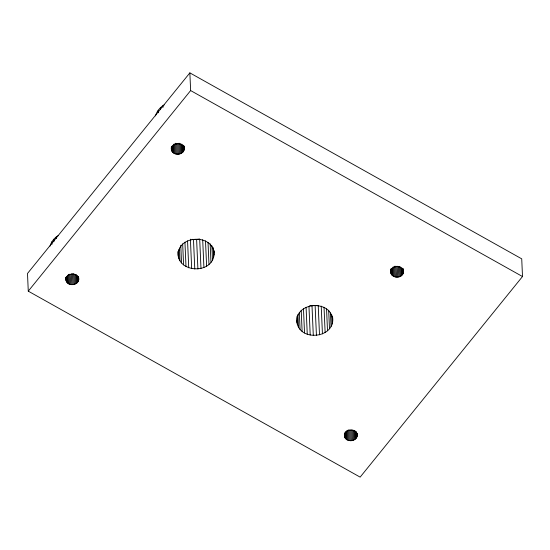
<?xml version="1.0" encoding="UTF-8"?>
<svg xmlns="http://www.w3.org/2000/svg" width="550" height="550" viewBox="0 0 550 550"><rect width="100%" height="100%" fill="white"/><g stroke="black" fill="none" stroke-linecap="round" stroke-linejoin="round"><path stroke-width="0.82" d="M78.464 280.617C80.273 272.931 66.674 271.611 65.897 279.036C65.911 288.028 81.984 285.478 78.279 276.403M171.359 146.967C169.572 157.589 187.564 155.904 183.886 145.778M178.282 255.722C176.701 234.396 214.961 233.42 214.06 254.946C211.647 275.165 175.697 272.663 178.097 251.508M296.732 320.457C297.722 342.781 336.937 338.683 332.441 316.216M356.998 436.693C358.806 429.007 345.207 427.687 344.431 435.119C344.149 443.568 359.796 441.904 356.847 433.324M390.885 270.6C389.173 277.798 401.376 279.668 403.267 273.103C404.979 265.904 392.776 264.041 390.885 270.6L390.809 268.916M50.057 246.125C51.191 241.629 54.457 237.875 58.362 235.489M155.471 115.906C156.778 111.299 160.009 107.312 164.161 104.954M189.86 72.875L27.5 273.467L28.27 291.156L360.14 477.125L522.5 276.533L521.73 258.844L189.86 72.875L190.63 90.564L28.27 291.156M191.943 239.36L196.618 239.484L199.691 238.961L200.977 268.441M309.698 305.676L317.446 305.511M190.63 90.564L522.5 276.533M183.961 147.462C181.899 141.426 170.995 142.945 171.442 149.586M332.551 318.739C329.718 299.324 295.398 302.218 296.808 322.142M403.301 268.812L403.453 272.181M403.081 268.895L403.267 273.103M402.676 268.936L402.896 273.989M402.057 268.07L402.353 274.808M401.314 267.96L401.644 275.536M400.393 266.894L400.799 276.155M399.396 266.537L399.836 276.643M398.351 266.881L398.791 276.987M397.224 266.221L397.698 277.173M396.103 266.248L396.584 277.193M395.01 266.111L395.484 277.056M393.993 266.654L394.433 276.76M393.058 267.053L393.463 276.313M392.274 268.153L392.604 275.736M391.586 268.297L391.875 275.034M391.091 269.184L391.311 274.237M390.768 270.002L390.919 273.371M390.638 270.772L390.713 272.456M357.094 433.152L357.177 435.772M356.373 431.681L356.627 437.58M355.788 431.661L356.077 438.398M355.004 430.705L355.376 439.134M354.124 430.485L354.523 439.746M353.127 430.127L353.567 440.234M352.048 429.626L352.522 440.578M350.948 429.811L351.429 440.763M349.834 429.839L350.316 440.791M348.734 429.701L349.216 440.646M347.724 430.244L348.164 440.351M346.789 430.643L347.194 439.911M345.998 431.743L346.335 439.326M345.311 431.888L345.606 438.625M344.822 432.781L345.043 437.834M344.541 434.438L344.651 436.961M344.369 434.362L344.444 436.047M332.365 316.305L332.585 321.358M331.664 314.689L332.069 323.957M330.44 312.964L331.031 326.439M328.687 310.214L329.491 328.742M326.549 308.894L327.504 330.791M324.026 307.264L325.132 332.53M321.221 306.103L322.438 333.898M318.216 305.381L319.502 334.861M315.143 305.903L316.429 335.383M312.008 305.972L313.301 335.445M308.962 306.426L310.207 335.06M306.082 307.278L307.257 334.228M303.462 308.55L304.528 332.977M301.194 310.289L302.115 331.347M299.337 312.538L300.073 329.381M297.928 314.511L298.485 327.147M297.014 316.284L297.378 324.706M213.95 250.642L214.026 252.326M213.874 250.731L214.06 254.946M213.104 247.431L213.544 257.538M211.881 245.706L212.506 260.019M210.162 243.794L210.966 262.322M208.024 242.474L208.979 264.378M205.501 240.845L206.607 266.111M202.696 239.69L203.913 267.479M196.618 239.484L197.904 268.964M193.483 239.553L194.776 269.032M190.396 239.167L191.682 268.641M184.071 146.781L184.181 149.311M183.81 146.018L183.996 150.233M183.37 145.221L183.624 151.119M187.557 240.859L188.732 267.809M182.786 145.2L183.081 151.938M182.002 144.244L182.373 152.666M181.122 144.017L181.528 153.285M184.938 242.137L186.003 266.558M180.125 143.667L180.565 153.773M179.046 143.165L179.52 154.117M182.669 243.87L183.59 264.928M177.952 143.351L178.427 154.303M176.839 143.371L177.313 154.323M180.778 245.279L181.548 262.962M175.739 143.234L176.213 154.186M179.403 248.098L179.96 260.728M174.721 143.784L175.161 153.89M178.489 249.865L178.86 258.294M173.786 144.183L174.192 153.443M178.173 251.419L178.248 253.103M173.002 145.282L173.333 152.866M172.349 146.266L172.604 152.164M171.82 146.314L172.04 151.367M171.463 146.286L171.648 150.501M162.965 105.655L163.034 107.339M160.346 107.793L160.414 109.478M158.187 110.261L158.297 112.784M78.561 277.076L78.643 279.696M77.873 276.444L78.093 281.504M77.254 275.584L77.543 282.322M76.471 274.629L76.842 283.051M75.591 274.402L75.989 283.669M74.594 274.051L75.034 284.157M73.514 273.549L73.989 284.494M72.414 273.735L72.896 284.687M71.301 273.756L71.782 284.707M70.242 274.464L70.682 284.57M69.19 274.168L69.63 284.274M68.255 274.56L68.661 283.827M67.464 275.667L67.801 283.25M66.818 276.65L67.073 282.549M66.289 276.698L66.509 281.751M65.966 277.516L66.117 280.885M65.821 277.351L65.911 279.971M56.224 236.933L56.299 238.617M53.804 239.222L53.914 241.752M51.865 241.814L51.975 244.344"/></g></svg>
